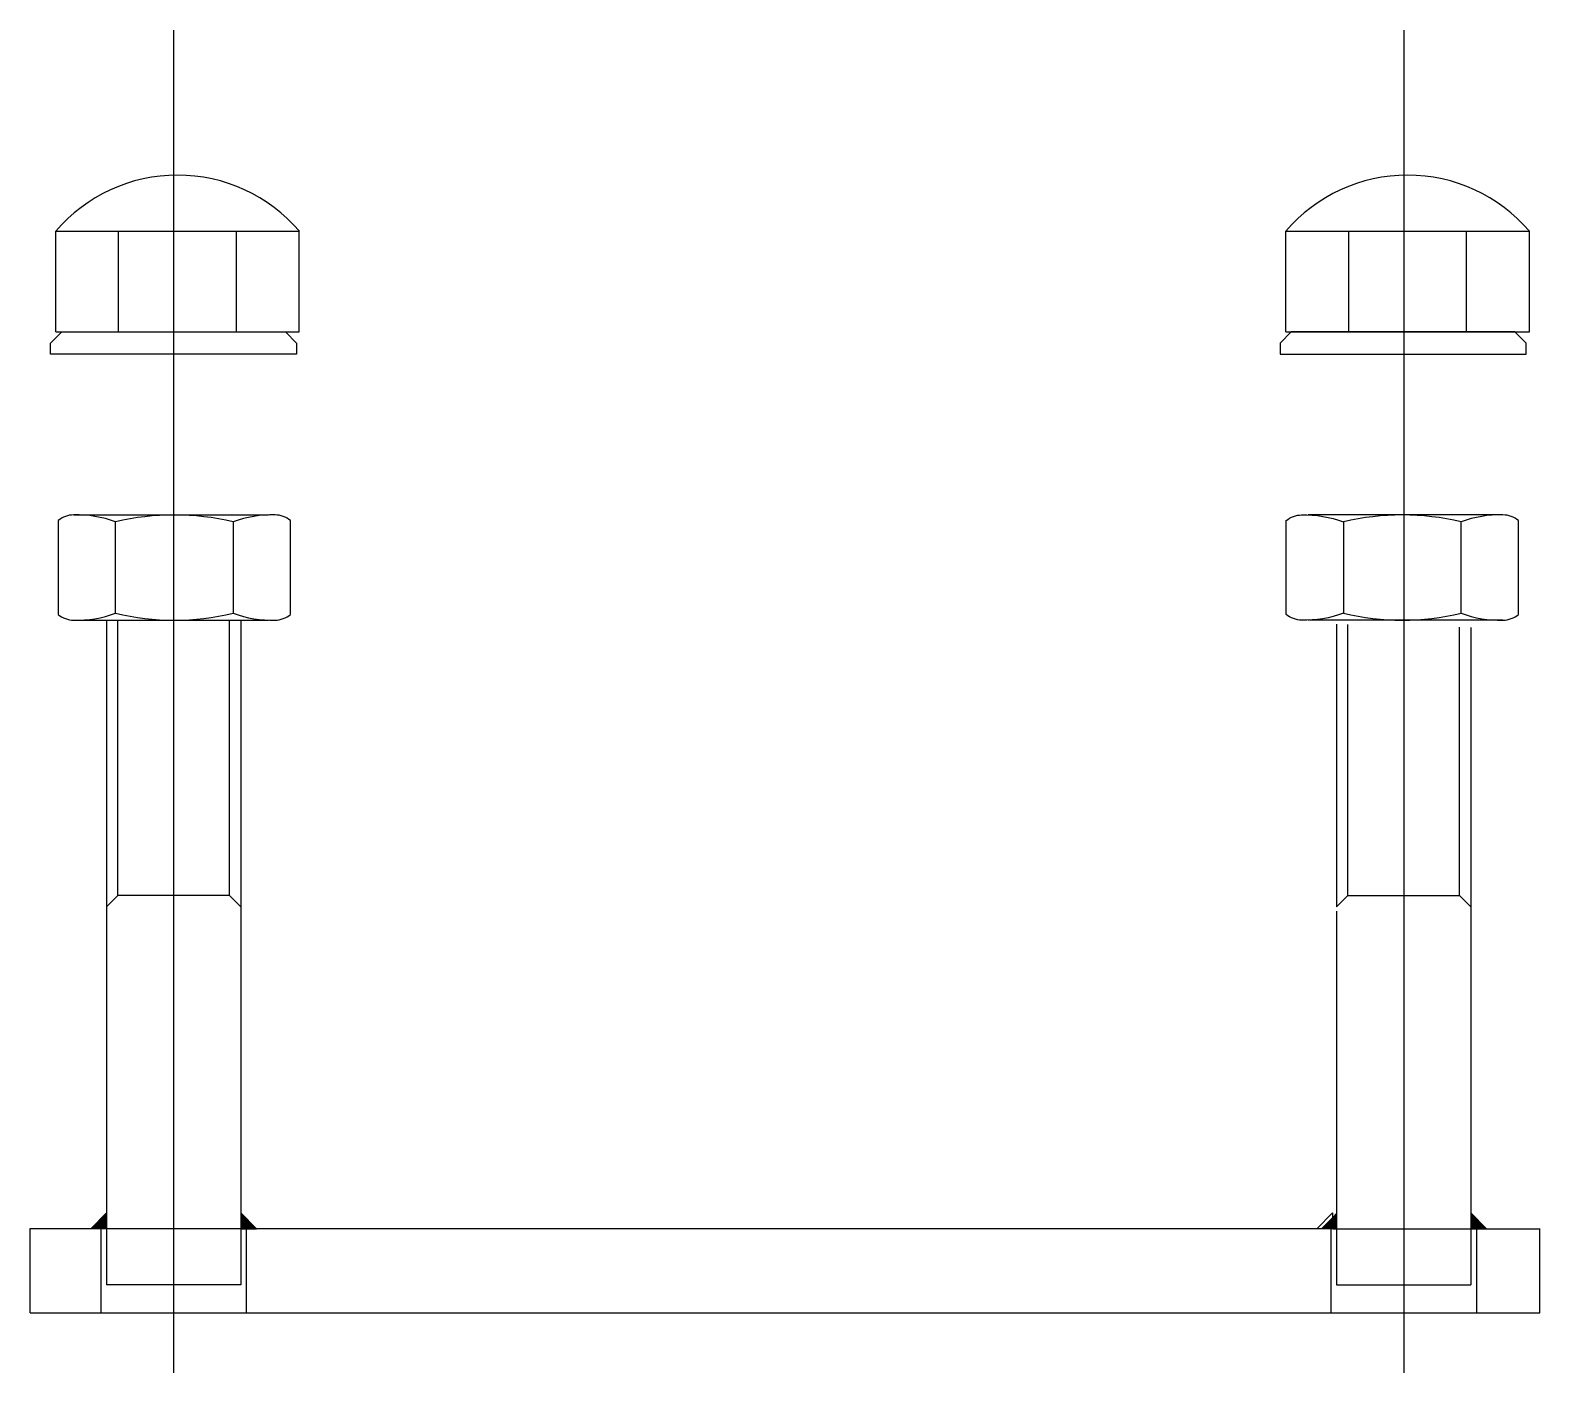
# Model space of a CAD drawing. Header units: millimetres. Extents: x -281 to -11, y -155 to 85.
import ezdxf

# ---------------------------------------------------------------- set-up
doc = ezdxf.new("R2010")
doc.units = ezdxf.units.MM

msp = doc.modelspace()

# ---------------------------------------------------------------- linework, layer by layer
at = {"ltscale": 0.05}
for p, q in [((-255.54, 84.68), (-255.54, -155.32)), ((-35.54, 84.68), (-35.54, -155.32)), ((-267.54, -20.77), (-267.54, -72)), ((-265.54, -70.02), (-265.54, -20.77)), ((-245.54, -70.02), (-245.54, -20.77)), ((-243.54, -20.77), (-243.54, -72)), ((-47.54, -21.52), (-47.54, -72)), ((-45.54, -70.02), (-45.54, -21.56)), ((-25.54, -70.02), (-25.54, -22.02)), ((-23.54, -22.06), (-23.54, -72)), ((-265.54, -70.02), (-267.54, -72.02)), ((-245.54, -70.02), (-265.54, -70.02)), ((-245.54, -70.02), (-243.54, -72.02)), ((-45.54, -70.02), (-47.54, -72.02)), ((-45.54, -70.02), (-25.54, -70.02)), ((-25.54, -70.02), (-23.54, -72.02)), ((-267.54, -72.02), (-267.54, -139.57)), ((-243.54, -72.02), (-243.54, -139.57)), ((-47.54, -72.78), (-47.54, -139.57)), ((-23.54, -72.02), (-23.54, -139.57)), ((-281.19, -144.57), (-281.19, -129.52)), ((-268.19, -129.57), (-281.19, -129.57)), ((-268.54, -129.57), (-268.54, -144.57)), ((-244.19, -129.57), (-268.21, -129.57)), ((-48.54, -129.57), (-244.19, -129.57)), ((-242.54, -129.57), (-242.54, -144.57)), ((-48.54, -129.57), (-48.54, -144.57)), ((-48.19, -129.57), (-24.17, -129.57)), ((-24.19, -129.57), (-11.19, -129.57)), ((-22.54, -129.57), (-22.54, -144.57)), ((-11.19, -144.57), (-11.19, -129.52)), ((-243.54, -139.57), (-267.54, -139.57)), ((-47.54, -139.57), (-23.54, -139.57)), ((-281.19, -144.57), (-11.19, -144.57))]:
    msp.add_line(p, q, dxfattribs=at)
at = {"ltscale": 0.001}
for p, q in [((-276.63, 30.76), (-276.63, 48.76)), ((-276.63, 48.76), (-233.06, 48.76)), ((-265.37, 30.76), (-265.37, 48.76)), ((-244.32, 30.76), (-244.32, 48.76)), ((-233.06, 30.76), (-233.06, 48.76)), ((-56.63, 30.76), (-56.63, 48.76)), ((-56.63, 48.76), (-13.06, 48.76)), ((-45.37, 30.76), (-45.37, 48.76)), ((-24.32, 30.76), (-24.32, 48.76)), ((-13.06, 30.76), (-13.06, 48.76)), ((-276.63, 30.76), (-233.06, 30.76)), ((-56.63, 30.76), (-13.06, 30.76))]:
    msp.add_line(p, q, dxfattribs=at)
at = {"ltscale": 0.5}
for p, q in [((-265.93, -19.53), (-265.93, -3.21)), ((-46.22, -19.53), (-46.22, -3.21)), ((-273.4, -20.77), (-238.56, -20.77)), ((-17.79, -20.77), (-52.63, -20.77))]:
    msp.add_line(p, q, dxfattribs=at)
for points in [[(-275.54, 30.76), (-235.54, 30.76), (-233.54, 28.76), (-233.54, 26.76), (-277.54, 26.76), (-277.54, 28.76)], [(-15.65, 30.76), (-55.65, 30.76), (-57.65, 28.76), (-57.65, 26.76), (-13.65, 26.76), (-13.65, 28.76)]]:
    msp.add_lwpolyline(points, close=True, dxfattribs=at)
for points in [[(-244.88, -3.21, 0.117948), (-265.93, -3.21, 0.097328), (-273.4, -1.97), (-238.56, -1.97)], [(-46.31, -19.53, -0.097328), (-53.79, -20.77, -0.177383), (-56.57, -19.75), (-56.57, -2.99, -0.177383), (-53.79, -1.97, -0.097328), (-46.31, -3.21)], [(-25.26, -19.53), (-25.26, -3.21, 0.117948), (-46.31, -3.21), (-46.31, -19.53, 0.117948), (-25.26, -19.53, 0.097328), (-17.79, -20.77, 0.177383), (-15, -19.75), (-15, -2.99, 0.177383), (-17.79, -1.97), (-52.63, -1.97)], [(-276.19, -2.99), (-276.19, -19.75, 0.177383), (-273.4, -20.77, 0.097328), (-265.93, -19.53, 0.117948), (-244.88, -19.53)]]:
    msp.add_lwpolyline(points, format="xyb", dxfattribs=at)
msp.add_lwpolyline([(-237.4, -1.97, 0.097328), (-244.88, -3.21), (-244.88, -19.53, 0.097328), (-237.4, -20.77, 0.177383), (-234.62, -19.75), (-234.62, -2.99, 0.177383)], format="xyb", close=True, dxfattribs=at)
at = {"ltscale": 0.05}
for points in [[(-270.36, -129.57), (-267.54, -126.75), (-267.54, -129.57)], [(-240.71, -129.57), (-243.54, -126.75), (-243.54, -129.57)], [(-51.06, -129.57), (-48.24, -126.75), (-48.24, -129.57)], [(-20.71, -129.57), (-23.54, -126.75), (-23.54, -129.57)]]:
    msp.add_lwpolyline(points, close=True, dxfattribs=at)
at = {"ltscale": 0.001}
for centre in [(-254.84, 30.06), (-34.84, 30.06)]:
    msp.add_arc(centre, 28.71, 40.6352, 139.3647, dxfattribs=at)
at = {"ltscale": 0.5}
for centre, radius, start, end in [((-273.4, -6.28), 4.31, 89.9726, 130.2073), ((-18.36, -21.61), 19.65, 88.3118, 110.5478)]:
    msp.add_arc(centre, radius, start, end, dxfattribs=at)
at = {"ltscale": 0.05}
for points in [[(-270.36, -129.57), (-267.54, -126.75), (-267.54, -129.57)], [(-240.71, -129.57), (-243.54, -126.75), (-243.54, -129.57)], [(-50.4, -129.57), (-47.58, -126.75), (-47.58, -129.57)], [(-20.71, -129.57), (-23.54, -126.75), (-23.54, -129.57)]]:
    msp.add_solid(points, dxfattribs=at)

doc.saveas('drawing.dxf')
